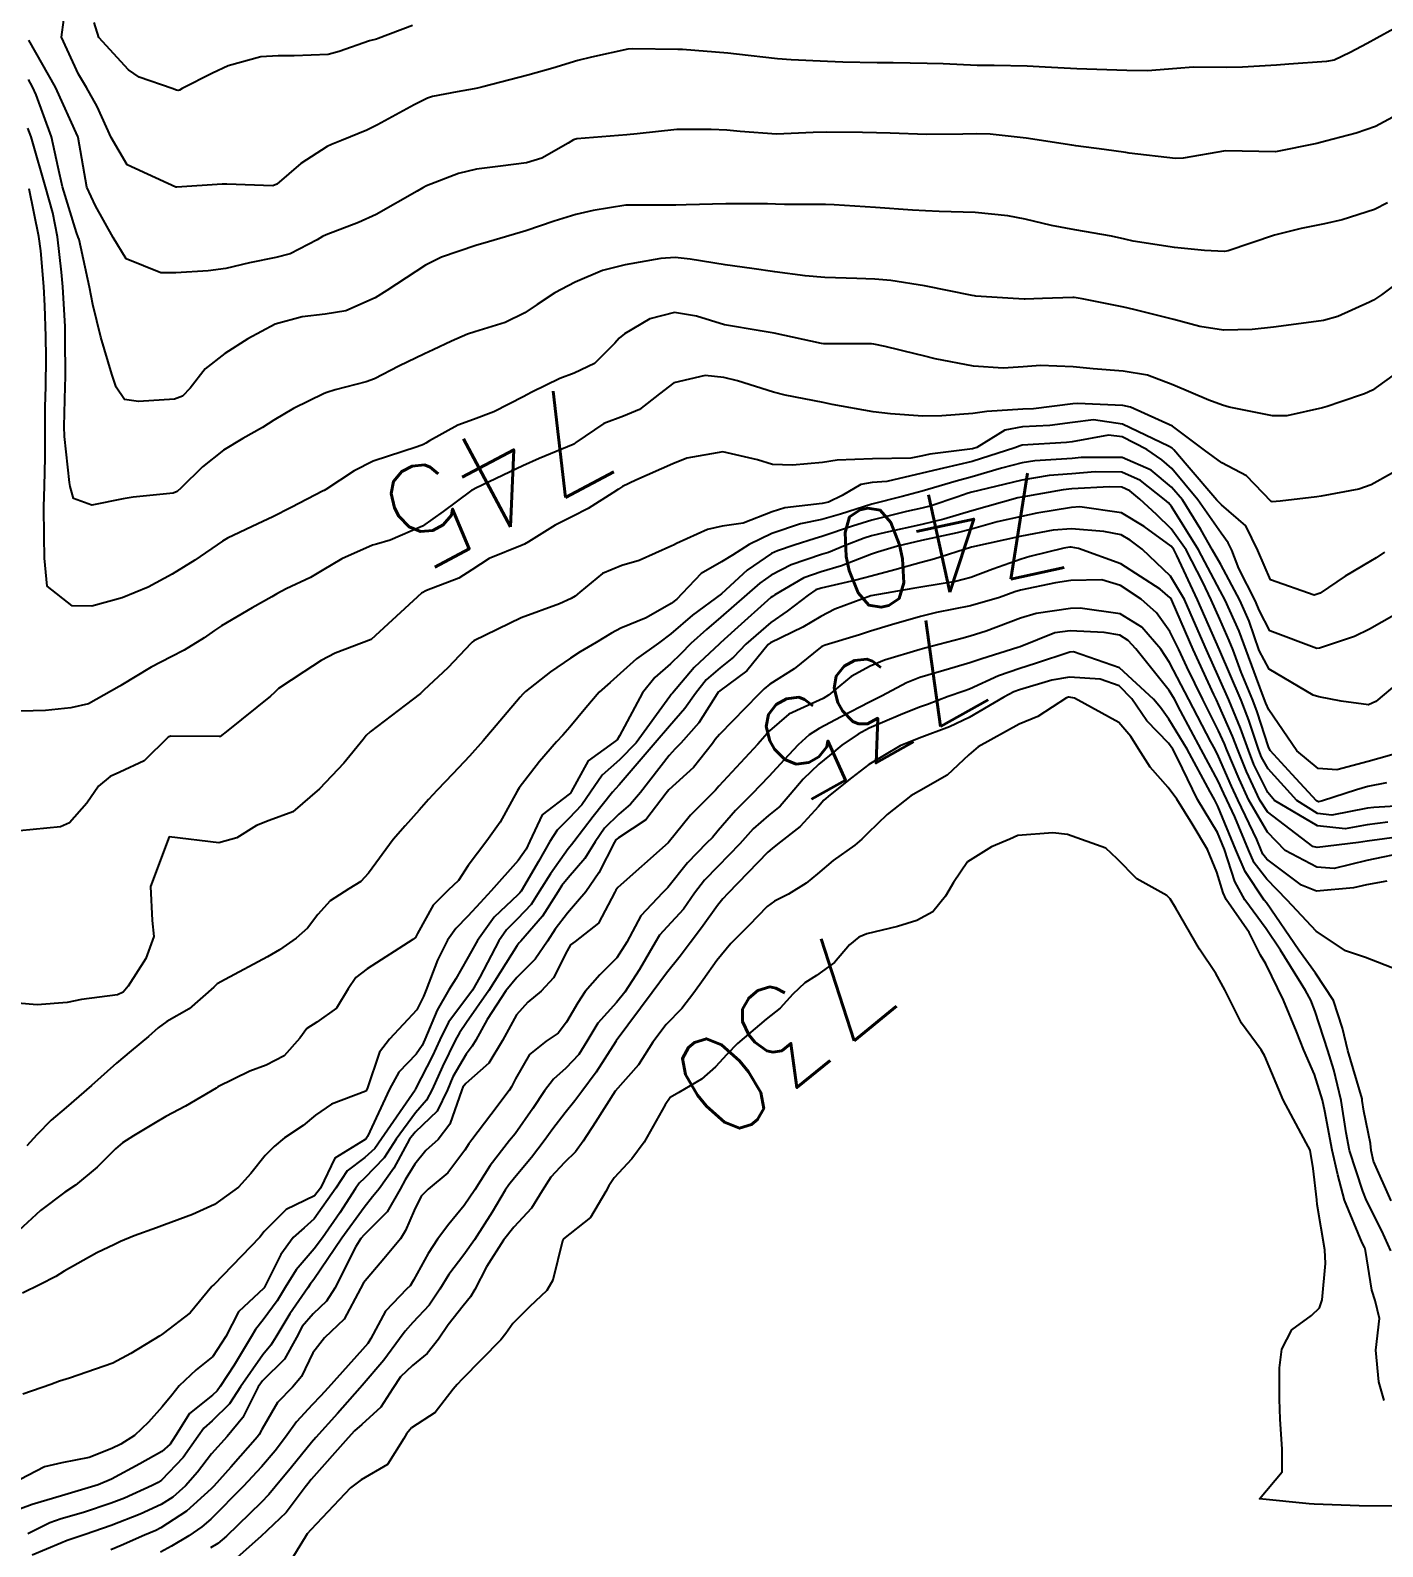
# Model space of a CAD drawing. Header units: metres. Extents: x 307586 to 320046, y 7427249 to 7434250.
# Drawn here: x 313658 to 313712.2, y 7432972.1 to 7433032.8 of the extents above; entities that cross this region are included whole.
import ezdxf
from ezdxf.enums import TextEntityAlignment as Align

# ---------------------------------------------------------------- set-up
doc = ezdxf.new("R2010")
doc.units = ezdxf.units.M
doc.header["$MEASUREMENT"] = 0
for name, color, linetype in [('Cotas', 45, 'Continuous'), ('Curvas de Nivel 1m', 11, 'Continuous'), ('Curvas de Nivel 5m', 15, 'Continuous')]:
    doc.layers.add(name, color=color, linetype=linetype)
doc.styles.add('Style-STANDARD', font='STANDARD.shx')

msp = doc.modelspace()

# ---------------------------------------------------------------- linework, layer by layer
at = {"layer": 'Curvas de Nivel 1m', "flags": 128}
for points, elevation in [([(313673.345, 7433033.037), (313671.974, 7433032.516), (313671.902, 7433032.493), (313671.622, 7433032.424), (313670.408, 7433031.996), (313669.967, 7433031.878), (313668.601, 7433031.82), (313667.967, 7433031.823), (313667.273, 7433031.777), (313665.962, 7433031.422), (313665.326, 7433031.13), (313664.116, 7433030.508), (313664.012, 7433030.45), (313663.952, 7433030.435), (313663.888, 7433030.447), (313663.718, 7433030.514), (313662.398, 7433030.974), (313661.96, 7433031.261), (313660.779, 7433032.552), (313660.592, 7433033.163)], 751), ([(313713.648, 7433029.915), (313711.943, 7433028.99), (313711.16, 7433028.728), (313709.937, 7433028.398), (313709.593, 7433028.307), (313707.933, 7433027.98), (313705.933, 7433028.01), (313704.234, 7433027.721), (313703.928, 7433027.706), (313702.065, 7433027.924), (313701.931, 7433027.943), (313701.07, 7433028.069), (313699.934, 7433028.219), (313699.775, 7433028.241), (313697.937, 7433028.523), (313696.5, 7433028.683), (313695.939, 7433028.693), (313695.395, 7433028.679), (313693.938, 7433028.664), (313692.489, 7433028.723), (313691.939, 7433028.741), (313691.378, 7433028.746), (313689.939, 7433028.763), (313689.4, 7433028.743), (313687.937, 7433028.678), (313686.482, 7433028.785), (313685.939, 7433028.847), (313685.321, 7433028.874), (313683.939, 7433028.867), (313682.345, 7433028.702), (313681.936, 7433028.656), (313681.608, 7433028.632), (313679.935, 7433028.499), (313679.797, 7433028.459), (313679.581, 7433028.324), (313678.531, 7433027.727), (313677.921, 7433027.528), (313676.876, 7433027.398), (313675.916, 7433027.274), (313675.187, 7433027.104), (313673.906, 7433026.608), (313673.764, 7433026.533), (313673.53, 7433026.396), (313671.893, 7433025.466), (313671.181, 7433025.136), (313669.885, 7433024.653), (313669.744, 7433024.581), (313669.524, 7433024.444), (313668.439, 7433023.889), (313667.872, 7433023.745), (313666.82, 7433023.524), (313665.865, 7433023.293), (313665.155, 7433023.205), (313663.862, 7433023.126), (313663.259, 7433023.122), (313661.87, 7433023.681), (313661.344, 7433024.545), (313660.639, 7433025.809), (313660.294, 7433026.556), (313659.949, 7433028.544), (313659.946, 7433028.56), (313659.933, 7433028.585), (313659.038, 7433030.569), (313657.972, 7433032.445)], 749), ([(313712.42, 7433025.932), (313711.9, 7433025.659), (313710.596, 7433025.253), (313709.894, 7433025.089), (313708.956, 7433024.906), (313707.889, 7433024.637), (313706.04, 7433024.008), (313705.883, 7433023.978), (313705.083, 7433024.018), (313703.884, 7433024.143), (313702.231, 7433024.4), (313701.887, 7433024.476), (313701.361, 7433024.592), (313699.891, 7433024.846), (313698.958, 7433025.023), (313697.895, 7433025.271), (313697.199, 7433025.414), (313695.897, 7433025.541), (313694.455, 7433025.587), (313693.898, 7433025.61), (313693.379, 7433025.639), (313691.899, 7433025.748), (313690.24, 7433025.856), (313689.9, 7433025.866), (313688.255, 7433025.861), (313687.899, 7433025.875), (313687.57, 7433025.895), (313685.899, 7433025.89), (313684.318, 7433025.846), (313683.899, 7433025.834), (313683.459, 7433025.837), (313681.898, 7433025.832), (313680.581, 7433025.628), (313679.894, 7433025.461), (313679.021, 7433025.199), (313677.888, 7433024.809), (313676.397, 7433024.362), (313675.881, 7433024.218), (313674.503, 7433023.758), (313673.873, 7433023.433), (313672.317, 7433022.413), (313671.85, 7433022.124), (313670.671, 7433021.605), (313669.843, 7433021.464), (313668.927, 7433021.364), (313667.839, 7433021.061), (313666.743, 7433020.476), (313665.827, 7433019.887), (313665.043, 7433019.275), (313664.431, 7433018.504), (313664.13, 7433018.185), (313663.806, 7433018.062), (313662.37, 7433017.966), (313661.805, 7433018.041), (313661.47, 7433018.543), (313661.302, 7433019.062), (313660.853, 7433020.55), (313660.54, 7433021.859), (313660.396, 7433022.555), (313659.986, 7433024.454), (313659.946, 7433024.559), (313659.885, 7433024.737), (313659.319, 7433026.566), (313659.14, 7433027.343), (313658.874, 7433028.571), (313658.268, 7433030.259), (313658.116, 7433030.578), (313657.956, 7433030.879)], 748), ([(313713.879, 7433023.516), (313712.178, 7433022.247), (313711.864, 7433022.03), (313711.806, 7433021.998), (313711.692, 7433021.942), (313710.433, 7433021.376), (313709.852, 7433021.217), (313708.757, 7433021.063), (313707.847, 7433020.943), (313706.993, 7433020.846), (313705.845, 7433020.827), (313704.894, 7433020.973), (313703.851, 7433021.249), (313702.253, 7433021.658), (313701.858, 7433021.743), (313700.184, 7433022.077), (313699.863, 7433022.13), (313699.811, 7433022.133), (313698.596, 7433022.093), (313697.895, 7433022.067), (313697.862, 7433022.068), (313697.209, 7433022.11), (313695.925, 7433022.19), (313695.864, 7433022.201), (313695.78, 7433022.215), (313693.867, 7433022.604), (313692.512, 7433022.813), (313691.87, 7433022.865), (313691.158, 7433022.9), (313689.87, 7433022.937), (313689.08, 7433022.999), (313687.872, 7433023.165), (313686.943, 7433023.303), (313685.875, 7433023.446), (313684.473, 7433023.668), (313683.878, 7433023.736), (313683.293, 7433023.694), (313681.874, 7433023.442), (313680.962, 7433023.219), (313679.867, 7433022.751), (313679.579, 7433022.609), (313679.046, 7433022.328), (313678.342, 7433021.848), (313677.851, 7433021.518), (313677.058, 7433021.138), (313675.839, 7433020.761), (313675.55, 7433020.66), (313674.915, 7433020.379), (313674.18, 7433020.036), (313673.828, 7433019.883), (313672.796, 7433019.379), (313671.818, 7433018.879), (313671.484, 7433018.755), (313670.245, 7433018.436), (313669.918, 7433018.332), (313669.811, 7433018.29), (313668.573, 7433017.68), (313667.794, 7433017.218), (313667.336, 7433016.921), (313666.551, 7433016.478), (313665.778, 7433016.018), (313664.925, 7433015.345), (313664.072, 7433014.507), (313663.914, 7433014.355), (313663.76, 7433014.286), (313662.158, 7433014.133), (313661.756, 7433014.062), (313660.5, 7433013.804), (313659.756, 7433014.076), (313659.621, 7433014.561), (313659.603, 7433014.723), (313659.404, 7433016.564), (313659.391, 7433016.962), (313659.429, 7433018.564), (313659.435, 7433018.945), (313659.432, 7433020.564), (313659.422, 7433020.979), (313659.329, 7433022.565), (313659.282, 7433023.145), (313659.124, 7433024.568), (313658.93, 7433025.532), (313658.643, 7433026.573), (313658.116, 7433028.392), (313658.061, 7433028.579), (313657.936, 7433028.919)], 747), ([(313713.692, 7433019.772), (313711.818, 7433018.426), (313711.491, 7433018.268), (313710.544, 7433017.953), (313710, 7433017.768), (313709.809, 7433017.715), (313708.381, 7433017.398), (313707.804, 7433017.398), (313706.077, 7433017.738), (313705.81, 7433017.813), (313705.258, 7433018.016), (313703.819, 7433018.639), (313702.797, 7433019.02), (313701.824, 7433019.185), (313700.619, 7433019.278), (313699.826, 7433019.355), (313698.51, 7433019.409), (313697.825, 7433019.353), (313697.011, 7433019.299), (313695.825, 7433019.384), (313694.298, 7433019.675), (313693.829, 7433019.796), (313693.543, 7433019.867), (313692.291, 7433020.173), (313691.834, 7433020.27), (313691.735, 7433020.281), (313689.834, 7433020.283), (313689.739, 7433020.296), (313687.84, 7433020.704), (313687.275, 7433020.795), (313685.845, 7433021.037), (313684.729, 7433021.382), (313683.852, 7433021.539), (313682.852, 7433021.281), (313681.839, 7433020.673), (313681.632, 7433020.506), (313681.457, 7433020.304), (313680.644, 7433019.493), (313679.821, 7433019.102), (313679.253, 7433018.891), (313678.134, 7433018.337), (313677.923, 7433018.227), (313677.81, 7433018.169), (313676.603, 7433017.556), (313675.796, 7433017.246), (313675.157, 7433017.012), (313674.023, 7433016.388), (313673.878, 7433016.293), (313673.781, 7433016.242), (313673.538, 7433016.151), (313671.774, 7433015.577), (313671.005, 7433015.193), (313669.867, 7433014.439), (313669.803, 7433014.399), (313669.762, 7433014.379), (313668.489, 7433013.719), (313667.746, 7433013.338), (313667.149, 7433013.061), (313665.926, 7433012.487), (313665.732, 7433012.373), (313664.617, 7433011.608), (313663.718, 7433011.04), (313662.754, 7433010.524), (313661.709, 7433010.1), (313660.5, 7433009.757), (313659.705, 7433009.773), (313658.699, 7433010.57), (313658.604, 7433011.692), (313658.586, 7433012.571), (313658.576, 7433013.747), (313658.603, 7433014.572), (313658.624, 7433015.722), (313658.626, 7433016.572), (313658.63, 7433017.743), (313658.655, 7433018.572), (313658.662, 7433019.734), (313658.657, 7433020.572), (313658.618, 7433021.799), (313658.57, 7433022.573), (313658.446, 7433024.003), (313658.367, 7433024.575), (313657.985, 7433026.496)], 746), ([(313712.305, 7433011.932), (313711.97, 7433011.706), (313711.737, 7433011.564), (313710.716, 7433010.962), (313709.718, 7433010.289), (313709.48, 7433010.199), (313707.726, 7433010.823), (313707.226, 7433011.988), (313706.738, 7433012.98), (313705.761, 7433013.828), (313705.575, 7433014.012), (313704.393, 7433015.407), (313703.863, 7433016.029), (313703.784, 7433016.093), (313703.64, 7433016.177), (313701.798, 7433017.057), (313700.641, 7433017.231), (313699.799, 7433017.124), (313698.883, 7433017.002), (313697.796, 7433016.949), (313697.09, 7433016.814), (313695.961, 7433016.127), (313695.782, 7433016.069), (313694.078, 7433015.849), (313693.779, 7433015.79), (313693.323, 7433015.701), (313691.778, 7433015.669), (313690.359, 7433015.612), (313689.776, 7433015.519), (313688.574, 7433015.413), (313687.775, 7433015.442), (313687.172, 7433015.624), (313685.78, 7433015.946), (313684.342, 7433015.7), (313683.775, 7433015.466), (313682.295, 7433014.819), (313681.766, 7433014.56), (313681.608, 7433014.458), (313681.38, 7433014.304), (313680.389, 7433013.681), (313679.753, 7433013.36), (313679.069, 7433013.007), (313677.999, 7433012.337), (313677.837, 7433012.243), (313677.741, 7433012.205), (313676.42, 7433011.673), (313675.726, 7433011.219), (313675.205, 7433010.89), (313673.906, 7433010.388), (313673.712, 7433010.28), (313671.693, 7433008.42), (313670.246, 7433007.873), (313669.68, 7433007.581), (313668.986, 7433007.135), (313667.982, 7433006.457), (313667.813, 7433006.307), (313667.66, 7433006.152), (313665.944, 7433004.784), (313665.643, 7433004.541), (313665.602, 7433004.531), (313663.643, 7433004.555), (313663.55, 7433004.511), (313662.587, 7433003.567), (313661.621, 7433003.106), (313661.224, 7433002.939), (313660.76, 7433002.549), (313660.291, 7433001.868), (313659.598, 7433001.075), (313659.242, 7433000.918), (313657.595, 7433000.752)], 744), ([(313713.577, 7433009.912), (313711.702, 7433008.837), (313711.099, 7433008.546), (313709.694, 7433008.075), (313709.591, 7433008.064), (313707.701, 7433008.778), (313707.291, 7433009.569), (313707.11, 7433009.989), (313706.459, 7433011.273), (313706.182, 7433012.003), (313706.037, 7433012.297), (313705.75, 7433012.684), (313704.817, 7433014.019), (313703.775, 7433015.283), (313703.377, 7433015.634), (313702.775, 7433016.045), (313701.79, 7433016.545), (313701.238, 7433016.618), (313699.787, 7433016.349), (313699.551, 7433016.317), (313697.785, 7433016.212), (313697.692, 7433016.194), (313697.481, 7433016.105), (313695.777, 7433015.559), (313694.621, 7433015.295), (313693.772, 7433015.095), (313692.356, 7433014.759), (313691.768, 7433014.714), (313691.309, 7433014.643), (313690.565, 7433014.192), (313690.021, 7433013.936), (313689.76, 7433013.877), (313688.271, 7433013.701), (313687.756, 7433013.549), (313686.601, 7433013.087), (313685.75, 7433012.964), (313685.166, 7433012.838), (313683.927, 7433012.268), (313683.802, 7433012.21), (313683.742, 7433012.18), (313682.433, 7433011.589), (313681.729, 7433011.387), (313680.964, 7433011.068), (313680.053, 7433010.317), (313679.87, 7433010.16), (313679.71, 7433010.065), (313679.238, 7433009.854), (313677.702, 7433009.289), (313675.81, 7433008.368), (313675.74, 7433008.322), (313675.692, 7433008.282), (313674.761, 7433007.295), (313673.801, 7433006.389), (313673.728, 7433006.324), (313673.662, 7433006.267), (313673.051, 7433005.793), (313671.646, 7433004.72), (313671.492, 7433004.574), (313671.374, 7433004.423), (313670.599, 7433003.465), (313669.623, 7433002.44), (313668.544, 7433001.516), (313667.603, 7433001.165), (313667.097, 7433000.971), (313666.311, 7433000.479), (313665.591, 7433000.269), (313663.593, 7433000.51), (313662.851, 7432998.521), (313662.91, 7432997.163), (313662.974, 7432996.519), (313662.657, 7432995.642), (313661.955, 7432994.526), (313661.754, 7432994.293), (313661.518, 7432994.181), (313660.076, 7432993.99), (313659.513, 7432993.878), (313658.305, 7432993.778), (313657.512, 7432993.852)], 743), ([(313712.879, 7433006.718), (313711.958, 7433005.936), (313711.662, 7433005.813), (313710.568, 7433005.951), (313709.665, 7433006.125), (313709.441, 7433006.188), (313707.682, 7433007.239), (313707.277, 7433007.986), (313706.873, 7433009.161), (313706.503, 7433009.998), (313705.734, 7433011.436), (313705.411, 7433012.013), (313704.937, 7433012.833), (313704.199, 7433014.026), (313703.768, 7433014.532), (313702.942, 7433015.21), (313701.78, 7433015.725), (313700.14, 7433015.716), (313699.779, 7433015.676), (313698.288, 7433015.585), (313697.777, 7433015.509), (313696.95, 7433015.288), (313695.771, 7433014.946), (313695.129, 7433014.777), (313693.765, 7433014.378), (313692.966, 7433014.162), (313691.76, 7433013.855), (313690.498, 7433013.45), (313689.753, 7433013.242), (313688.9, 7433013.06), (313687.748, 7433012.68), (313686.841, 7433012.234), (313686.172, 7433011.808), (313685.732, 7433011.544), (313684.914, 7433011.069), (313684.157, 7433010.266), (313683.939, 7433010.039), (313683.709, 7433009.868), (313682.706, 7433009.288), (313681.699, 7433008.881), (313681.319, 7433008.681), (313680.702, 7433008.31), (313680.071, 7433007.933), (313679.683, 7433007.678), (313678.878, 7433007.124), (313677.874, 7433006.338), (313677.766, 7433006.235), (313677.661, 7433006.113), (313676.177, 7433004.362), (313675.637, 7433003.744), (313674.966, 7433003.04), (313674.334, 7433002.383), (313673.992, 7433002.012), (313673.611, 7433001.582), (313673.047, 7433000.953), (313672.569, 7433000.405), (313671.579, 7432999.058), (313671.269, 7432998.73), (313670.794, 7432998.428), (313670.047, 7432997.954), (313669.557, 7432997.4), (313669.138, 7432996.856), (313668.686, 7432996.449), (313668.01, 7432995.984), (313667.535, 7432995.703), (313665.84, 7432994.8), (313665.524, 7432994.62), (313665.452, 7432994.562), (313665.384, 7432994.491), (313664.393, 7432993.622), (313663.502, 7432993.117), (313663.154, 7432992.857), (313662.761, 7432992.517), (313662.07, 7432991.941), (313661.482, 7432991.437), (313660.481, 7432990.545), (313659.464, 7432989.664), (313658.865, 7432989.159), (313658.289, 7432988.572), (313657.891, 7432988.131)], 742), ([(313713.025, 7433003.919), (313711.639, 7433003.54), (313710.382, 7433003.206), (313709.636, 7433003.261), (313708.789, 7433003.969), (313707.659, 7433005.601), (313707.548, 7433005.868), (313707.504, 7433005.982), (313707.391, 7433006.26), (313706.756, 7433007.994), (313706.468, 7433008.766), (313705.909, 7433010.007), (313705.719, 7433010.382), (313704.848, 7433012.019), (313703.76, 7433013.761), (313703.638, 7433013.908), (313703.486, 7433014.034), (313702.517, 7433014.795), (313701.774, 7433015.131), (313700.698, 7433015.147), (313699.773, 7433015.07), (313698.866, 7433014.995), (313697.77, 7433014.812), (313696.037, 7433014.398), (313695.765, 7433014.328), (313695.611, 7433014.285), (313695.154, 7433014.136), (313694.125, 7433013.78), (313693.758, 7433013.684), (313693.149, 7433013.551), (313691.753, 7433013.213), (313690.973, 7433012.966), (313689.746, 7433012.548), (313689.479, 7433012.469), (313688.637, 7433012.211), (313687.976, 7433011.981), (313687.738, 7433011.872), (313686.752, 7433011.21), (313685.723, 7433010.25), (313684.565, 7433009.401), (313683.697, 7433008.647), (313683.2, 7433008.277), (313682.324, 7433007.65), (313681.674, 7433007.059), (313681.265, 7433006.708), (313680.829, 7433006.308), (313680.291, 7433005.68), (313679.649, 7433004.906), (313679.373, 7433004.595), (313679.121, 7433004.325), (313678.434, 7433003.533), (313677.624, 7433002.485), (313677.537, 7433002.341), (313676.854, 7433001.102), (313676.326, 7433000.359), (313675.583, 7432999.362), (313675.187, 7432998.764), (313674.78, 7432998.378), (313674.17, 7432997.778), (313673.547, 7432996.641), (313673.462, 7432996.474), (313673.363, 7432996.393), (313671.531, 7432995.224), (313671.074, 7432994.878), (313670.77, 7432994.428), (313670.3, 7432993.647), (313669.509, 7432993.085), (313669.118, 7432992.832), (313668.826, 7432992.447), (313668.204, 7432991.741), (313667.486, 7432991.364), (313666.829, 7432991.124), (313665.543, 7432990.489), (313665.472, 7432990.446), (313664.247, 7432989.72), (313663.461, 7432989.308), (313662.962, 7432989.011), (313662.164, 7432988.523), (313661.725, 7432988.251), (313661.445, 7432988.012), (313660.706, 7432987.269), (313659.843, 7432986.554), (313659.42, 7432986.268), (313658.444, 7432985.538), (313657.403, 7432984.58)], 741), ([(313713.621, 7433001.797), (313711.868, 7433001.687), (313711.619, 7433001.659), (313710.187, 7433001.382), (313709.615, 7433001.444), (313708.791, 7433001.968), (313707.636, 7433003.24), (313707.365, 7433003.709), (313707.26, 7433003.986), (313706.859, 7433005.196), (313706.55, 7433005.997), (313705.693, 7433008.01), (313704.805, 7433010.019), (313703.98, 7433011.787), (313703.854, 7433012.029), (313703.744, 7433012.163), (313702.664, 7433012.958), (313701.757, 7433013.501), (313700.09, 7433013.747), (313699.759, 7433013.718), (313698.367, 7433013.484), (313697.756, 7433013.361), (313696.779, 7433013.14), (313695.75, 7433012.855), (313695.179, 7433012.706), (313693.745, 7433012.393), (313692.778, 7433012.164), (313691.986, 7433011.929), (313691.738, 7433011.841), (313690.543, 7433011.38), (313689.727, 7433011.144), (313689.031, 7433010.899), (313687.871, 7433010.218), (313687.777, 7433010.154), (313687.712, 7433010.104), (313686.251, 7433008.794), (313685.693, 7433008.289), (313685.671, 7433008.272), (313685.649, 7433008.25), (313684.637, 7433007.302), (313683.76, 7433006.269), (313683.717, 7433006.215), (313683.662, 7433006.141), (313682.303, 7433004.29), (313681.636, 7433003.606), (313680.944, 7433002.993), (313680.477, 7433002.311), (313680.133, 7433001.796), (313679.607, 7433001.253), (313679.137, 7433000.787), (313678.854, 7433000.327), (313678.397, 7432999.52), (313677.695, 7432998.339), (313677.646, 7432998.265), (313677.571, 7432998.189), (313676.619, 7432997.292), (313675.957, 7432996.364), (313675.535, 7432995.628), (313675.077, 7432994.825), (313674.807, 7432994.377), (313674.328, 7432993.568), (313673.834, 7432992.387), (313673.735, 7432992.152), (313673.494, 7432991.806), (313672.799, 7432991.084), (313672.421, 7432990.406), (313671.54, 7432988.505), (313671.489, 7432988.419), (313671.474, 7432988.398), (313671.452, 7432988.378), (313670.238, 7432987.631), (313669.658, 7432986.436), (313669.42, 7432986.125), (313668.289, 7432985.577), (313667.405, 7432984.695), (313667.226, 7432984.463), (313665.384, 7432982.56), (313665.343, 7432982.531), (313665.306, 7432982.491), (313664.431, 7432981.435), (313663.354, 7432980.599), (313663.301, 7432980.564), (313663.215, 7432980.511), (313662.062, 7432979.806), (313661.342, 7432979.413), (313659.597, 7432978.818), (313659.335, 7432978.737), (313659.203, 7432978.693), (313658.846, 7432978.565), (313657.726, 7432978.177)], 739), ([(313712.436, 7433001.102), (313711.609, 7433000.995), (313710.716, 7433000.839), (313709.608, 7433000.96), (313707.888, 7433001.977), (313707.626, 7433002.296), (313707.067, 7433003.418), (313706.843, 7433003.992), (313706.525, 7433004.871), (313706.064, 7433006.004), (313705.676, 7433006.872), (313705.16, 7433008.015), (313704.737, 7433008.985), (313704.281, 7433010.024), (313703.727, 7433010.961), (313702.591, 7433012.047), (313702.103, 7433012.411), (313701.748, 7433012.617), (313701.057, 7433012.76), (313699.751, 7433012.862), (313699.024, 7433012.814), (313697.748, 7433012.572), (313695.743, 7433012.13), (313694.234, 7433011.646), (313693.733, 7433011.507), (313692.671, 7433011.224), (313691.725, 7433010.967), (313691.106, 7433010.802), (313689.717, 7433010.482), (313689.508, 7433010.411), (313689.197, 7433010.205), (313688.362, 7433009.557), (313687.702, 7433009.106), (313686.71, 7433008.235), (313686.209, 7433007.719), (313685.678, 7433007.286), (313685.12, 7433006.806), (313684.689, 7433006.26), (313684.261, 7433005.66), (313683.65, 7433004.955), (313683.075, 7433004.279), (313681.626, 7433002.599), (313681.483, 7433002.443), (313681.364, 7433002.303), (313680.592, 7433001.326), (313679.808, 7433000.318), (313679.716, 7433000.195), (313679.59, 7433000.028), (313678.872, 7432999.035), (313678.442, 7432998.331), (313678.097, 7432997.802), (313677.556, 7432997.226), (313677.109, 7432996.787), (313676.809, 7432996.351), (313676.051, 7432994.885), (313675.75, 7432994.367), (313675.52, 7432994.057), (313674.795, 7432993.092), (313674.438, 7432992.381), (313674.146, 7432991.731), (313673.473, 7432990.412), (313673.447, 7432990.365), (313672.108, 7432988.41), (313671.842, 7432988.019), (313671.442, 7432987.666), (313670.723, 7432987.131), (313670.279, 7432986.427), (313669.411, 7432985.199), (313669.003, 7432984.848), (313668.57, 7432984.448), (313668.075, 7432983.774), (313667.41, 7432982.46), (313667.399, 7432982.444), (313667.382, 7432982.423), (313666.375, 7432981.468), (313665.871, 7432980.482), (313665.345, 7432979.689), (313664.683, 7432979.153), (313663.997, 7432978.503), (313663.696, 7432978.138), (313663.32, 7432977.667), (313662.77, 7432977.057), (313662.209, 7432976.521), (313661.656, 7432976.17), (313661.298, 7432975.997), (313660.391, 7432975.641), (313659.291, 7432975.415), (313658.602, 7432975.255), (313657.283, 7432974.58)], 738), ([(313712.995, 7433000.526), (313711.599, 7433000.343), (313711.254, 7433000.287), (313709.595, 7433000.092), (313709.427, 7433000.13), (313707.616, 7433001.515), (313707.299, 7433001.985), (313706.77, 7433003.128), (313706.415, 7433003.998), (313706.203, 7433004.556), (313705.661, 7433005.798), (313705.562, 7433006.011), (313705.453, 7433006.225), (313704.627, 7433008.021), (313703.799, 7433009.942), (313703.761, 7433010.03), (313703.714, 7433010.101), (313703.314, 7433010.441), (313701.734, 7433011.465), (313700.041, 7433012.077), (313699.743, 7433012.13), (313699.695, 7433012.129), (313699.45, 7433012.083), (313698.083, 7433011.751), (313697.736, 7433011.646), (313696.608, 7433011.239), (313695.725, 7433010.912), (313695.107, 7433010.751), (313693.719, 7433010.526), (313693.4, 7433010.473), (313691.713, 7433010.18), (313690.266, 7433009.635), (313689.704, 7433009.348), (313688.989, 7433008.918), (313687.694, 7433008.298), (313687.601, 7433008.221), (313686.746, 7433007.165), (313685.665, 7433006.367), (313685.6, 7433006.314), (313685.552, 7433006.251), (313684.82, 7433005.09), (313684.094, 7433004.265), (313683.87, 7433004.038), (313683.638, 7433003.778), (313682.477, 7433002.287), (313682.081, 7433001.828), (313681.61, 7433001.43), (313681.046, 7433000.861), (313680.665, 7433000.309), (313680.249, 7432999.65), (313679.578, 7432998.871), (313679.334, 7432998.564), (313679.188, 7432998.324), (313678.552, 7432997.336), (313677.69, 7432996.339), (313677.62, 7432996.261), (313677.541, 7432996.153), (313676.401, 7432994.357), (313675.51, 7432993.069), (313675.225, 7432992.653), (313675.072, 7432992.374), (313674.554, 7432991.313), (313674.132, 7432990.383), (313673.902, 7432989.953), (313673.464, 7432989.45), (313672.697, 7432988.401), (313672.209, 7432987.641), (313671.429, 7432986.833), (313671.21, 7432986.629), (313671.059, 7432986.415), (313670.431, 7432985.443), (313669.736, 7432984.435), (313669.399, 7432984.002), (313668.684, 7432983.153), (313668.239, 7432982.451), (313667.916, 7432981.914), (313667.363, 7432981.158), (313667.058, 7432980.764), (313666.883, 7432980.467), (313666.206, 7432979.341), (313665.642, 7432978.485), (313665.515, 7432978.302), (313665.328, 7432978.131), (313664.415, 7432977.401), (313663.844, 7432976.505), (313663.636, 7432976.17), (313663.297, 7432975.875), (313662.424, 7432975.386), (313661.285, 7432974.769), (313660.751, 7432974.538), (313659.278, 7432974.103), (313658.098, 7432973.749), (313657.272, 7432973.44)], 737), ([(313713.255, 7432999.915), (313711.589, 7432999.56), (313710.288, 7432999.251), (313709.586, 7432999.295), (313708.315, 7432999.973), (313707.604, 7433000.707), (313706.861, 7433001.991), (313706.47, 7433002.836), (313705.98, 7433004.005), (313705.884, 7433004.245), (313705.65, 7433004.762), (313705.016, 7433006.016), (313704.377, 7433007.329), (313704.058, 7433008.026), (313703.7, 7433008.744), (313703.158, 7433009.488), (313702.541, 7433010.048), (313701.721, 7433010.588), (313700.972, 7433010.819), (313699.724, 7433010.795), (313699.111, 7433010.698), (313697.717, 7433010.402), (313697.483, 7433010.337), (313696.868, 7433010.113), (313695.709, 7433009.776), (313694.348, 7433009.502), (313693.705, 7433009.35), (313692.541, 7433009.007), (313691.699, 7433008.757), (313691.263, 7433008.618), (313689.88, 7433008.198), (313689.746, 7433008.146), (313689.692, 7433008.107), (313688.641, 7433007.248), (313687.669, 7433006.634), (313687.44, 7433006.449), (313687.208, 7433006.227), (313685.647, 7433004.622), (313685.482, 7433004.414), (313685.369, 7433004.253), (313684.605, 7433003.288), (313683.624, 7433002.404), (313683.514, 7433002.272), (313682.697, 7433001.193), (313681.596, 7433000.48), (313681.498, 7433000.398), (313681.437, 7433000.302), (313680.815, 7432999.073), (313680.288, 7432998.313), (313679.964, 7432997.919), (313679.56, 7432997.459), (313679.064, 7432996.811), (313678.754, 7432996.328), (313678.258, 7432995.61), (313677.528, 7432994.882), (313677.09, 7432994.346), (313676.344, 7432993.19), (313675.886, 7432992.364), (313675.738, 7432992.128), (313675.494, 7432991.802), (313674.957, 7432990.899), (313674.748, 7432990.377), (313674.333, 7432989.513), (313673.456, 7432988.681), (313673.229, 7432988.393), (313672.601, 7432987.237), (313672.006, 7432986.404), (313671.748, 7432986.079), (313671.415, 7432985.652), (313670.51, 7432984.423), (313669.386, 7432982.769), (313669.248, 7432982.578), (313669.151, 7432982.442), (313668.426, 7432981.39), (313667.867, 7432980.455), (313667.666, 7432980.14), (313667.346, 7432979.745), (313666.454, 7432978.473), (313666.012, 7432977.79), (313665.312, 7432977.105), (313664.984, 7432976.817), (313664.758, 7432976.495), (313664.162, 7432975.633), (313663.285, 7432974.728), (313663.159, 7432974.637), (313662.915, 7432974.514), (313661.8, 7432974.002), (313661.276, 7432973.798), (313660.159, 7432973.434), (313659.269, 7432973.175), (313658.814, 7432973.018), (313657.932, 7432972.573)], 736), ([(313712.805, 7432995.19), (313711.54, 7432995.676), (313710.734, 7432995.948), (313709.554, 7432996.73), (313708.402, 7432997.972), (313707.581, 7432998.813), (313707.074, 7432999.474), (313706.847, 7432999.991), (313706.302, 7433001.311), (313705.976, 7433002.005), (313705.865, 7433002.246), (313705.63, 7433002.743), (313704.955, 7433004.017), (313704.12, 7433005.563), (313703.881, 7433006.028), (313703.668, 7433006.378), (313702.331, 7433008.05), (313702.03, 7433008.389), (313701.698, 7433008.597), (313701.062, 7433008.704), (313699.7, 7433008.778), (313699.093, 7433008.692), (313697.693, 7433008.137), (313697.6, 7433008.101), (313696.156, 7433007.653), (313695.683, 7433007.495), (313694.635, 7433007.184), (313693.674, 7433006.901), (313693.14, 7433006.688), (313692.165, 7433006.172), (313691.66, 7433005.911), (313690.52, 7433005.325), (313689.649, 7433004.854), (313689.244, 7433004.607), (313688.804, 7433004.208), (313688.246, 7433003.604), (313687.63, 7433002.93), (313686.945, 7433002.23), (313686.286, 7433001.567), (313685.601, 7433000.766), (313685.366, 7433000.482), (313685.131, 7433000.255), (313684.369, 7432999.478), (313683.575, 7432998.481), (313683.371, 7432998.273), (313682.495, 7432997.35), (313681.937, 7432996.294), (313681.537, 7432995.667), (313680.85, 7432994.986), (313680.271, 7432994.313), (313679.967, 7432993.867), (313679.511, 7432993.087), (313679.181, 7432992.648), (313678.7, 7432992.328), (313678.033, 7432991.796), (313677.48, 7432990.819), (313677.32, 7432990.498), (313677.214, 7432990.344), (313676.483, 7432989.375), (313675.718, 7432988.366), (313675.606, 7432988.212), (313675.447, 7432987.95), (313674.76, 7432987.049), (313673.972, 7432986.385), (313673.694, 7432986.114), (313673.414, 7432985.53), (313673.072, 7432984.728), (313672.864, 7432984.395), (313672.202, 7432983.595), (313671.385, 7432982.64), (313671.261, 7432982.412), (313670.606, 7432981.179), (313669.817, 7432980.433), (313669.347, 7432979.828), (313668.897, 7432978.885), (313668.535, 7432978.448), (313667.939, 7432977.839), (313667.307, 7432976.755), (313667.207, 7432976.559), (313667.139, 7432976.462), (313666.061, 7432975.249), (313665.386, 7432974.488), (313665.282, 7432974.378), (313664.287, 7432973.485), (313663.266, 7432972.811), (313663.064, 7432972.713), (313662.611, 7432972.517), (313661.676, 7432972.106), (313661.254, 7432971.938)], 734), ([(313712.566, 7432985.923), (313711.862, 7432987.519), (313711.76, 7432987.935), (313711.736, 7432988.216), (313711.469, 7432989.52), (313711.409, 7432989.941), (313711.398, 7432990.017), (313710.832, 7432991.947), (313710.613, 7432992.848), (313710.254, 7432993.953), (313709.534, 7432995.055), (313708.872, 7432995.967), (313707.571, 7432997.867), (313707.483, 7432997.981), (313706.715, 7432999.124), (313706.341, 7432999.999), (313705.619, 7433001.748), (313705.489, 7433002.011), (313705.315, 7433002.324), (313704.391, 7433004.023), (313703.655, 7433005.236), (313703.32, 7433005.696), (313703.045, 7433006.039), (313701.681, 7433007.284), (313699.841, 7433007.929), (313699.69, 7433007.917), (313698.315, 7433007.462), (313697.68, 7433007.265), (313696.824, 7433006.964), (313695.668, 7433006.439), (313695.447, 7433006.352), (313694.819, 7433006.138), (313693.981, 7433005.825), (313693.658, 7433005.707), (313692.906, 7433005.412), (313691.65, 7433004.866), (313691.202, 7433004.63), (313690.558, 7433004.191), (313690.059, 7433003.775), (313689.635, 7433003.423), (313689.004, 7433002.832), (313688.483, 7433002.211), (313688.081, 7433001.75), (313687.61, 7433001.366), (313687, 7433000.831), (313686.463, 7433000.237), (313685.584, 7432999.322), (313685.051, 7432998.783), (313684.653, 7432998.259), (313684.205, 7432997.622), (313683.552, 7432996.908), (313683.251, 7432996.571), (313683.068, 7432996.277), (313682.439, 7432995.193), (313681.859, 7432994.295), (313681.519, 7432993.877), (313680.776, 7432993.042), (313680.33, 7432992.312), (313680.016, 7432991.794), (313679.487, 7432991.242), (313679, 7432990.805), (313678.642, 7432990.328), (313678.174, 7432989.625), (313677.456, 7432988.616), (313677.24, 7432988.343), (313676.453, 7432987.339), (313675.846, 7432986.364), (313675.417, 7432985.73), (313674.796, 7432984.99), (313674.344, 7432984.381), (313673.976, 7432983.806), (313673.386, 7432982.737), (313673.254, 7432982.522), (313673.124, 7432982.393), (313672.267, 7432981.503), (313671.676, 7432980.407), (313671.554, 7432980.205), (313671.349, 7432979.969), (313669.96, 7432978.431), (313669.664, 7432978.099), (313669.323, 7432977.748), (313668.692, 7432977.067), (313668.253, 7432976.451), (313667.849, 7432975.903), (313667.291, 7432975.257), (313666.563, 7432974.471), (313665.27, 7432973.162), (313664.908, 7432972.852), (313664.379, 7432972.499), (313663.682, 7432972.08), (313663.253, 7432971.837)], 733), ([(313712.558, 7432983.923), (313712.198, 7432984.715), (313711.579, 7432985.938), (313711.428, 7432986.312), (313710.899, 7432987.946), (313710.757, 7432988.65), (313710.563, 7432989.949), (313710.267, 7432991.176), (313710.032, 7432991.955), (313709.518, 7432993.516), (313709.348, 7432993.962), (313709.136, 7432994.355), (313708.135, 7432995.974), (313707.556, 7432996.828), (313706.699, 7432997.993), (313706.302, 7432998.721), (313705.889, 7433000.006), (313705.603, 7433000.684), (313704.808, 7433002.018), (313703.998, 7433003.667), (313703.821, 7433004.028), (313703.645, 7433004.265), (313702.776, 7433005.165), (313702.168, 7433006.052), (313701.67, 7433006.563), (313700.902, 7433006.84), (313699.675, 7433006.918), (313698.964, 7433006.796), (313697.667, 7433006.404), (313697.447, 7433006.323), (313697.039, 7433006.109), (313695.655, 7433005.297), (313694.861, 7433004.928), (313693.646, 7433004.469), (313692.895, 7433004.161), (313691.635, 7433003.42), (313690.937, 7433002.88), (313690.086, 7433002.195), (313689.835, 7433001.983), (313689.616, 7433001.73), (313688.876, 7433000.935), (313687.98, 7433000.216), (313687.758, 7433000.052), (313687.59, 7432999.897), (313685.985, 7432998.244), (313685.786, 7432998.031), (313685.566, 7432997.759), (313684.934, 7432996.874), (313684.48, 7432996.261), (313684.072, 7432995.73), (313683.531, 7432995.053), (313682.948, 7432994.279), (313681.503, 7432992.338), (313681.489, 7432992.314), (313680.711, 7432991.081), (313680.137, 7432990.313), (313679.85, 7432989.935), (313679.464, 7432989.446), (313678.972, 7432988.811), (313678.619, 7432988.328), (313678.114, 7432987.662), (313677.431, 7432986.847), (313677.206, 7432986.564), (313677.064, 7432986.345), (313676.537, 7432985.476), (313675.833, 7432984.364), (313675.397, 7432983.756), (313674.797, 7432982.968), (313674.436, 7432982.379), (313674.016, 7432981.741), (313673.363, 7432981.045), (313673.047, 7432980.704), (313672.829, 7432980.395), (313672.203, 7432979.543), (313671.334, 7432978.525), (313671.23, 7432978.412), (313670.341, 7432977.402), (313669.472, 7432976.437), (313669.301, 7432976.237), (313668.491, 7432975.248), (313667.843, 7432974.454), (313667.585, 7432974.152), (313667.277, 7432973.833), (313665.894, 7432972.481), (313665.551, 7432972.193), (313665.256, 7432972.012)], 732), ([(313712.281, 7432977.926), (313712.075, 7432978.663), (313711.957, 7432979.931), (313712.093, 7432981.208), (313711.925, 7432981.932), (313711.794, 7432982.34), (313711.54, 7432983.938), (313711.506, 7432984.04), (313711.406, 7432984.24), (313710.693, 7432985.947), (313710.425, 7432986.963), (313710.203, 7432987.953), (313709.902, 7432989.522), (313709.816, 7432989.957), (313709.488, 7432990.986), (313709.067, 7432991.964), (313708.771, 7432992.707), (313708.249, 7432993.973), (313707.537, 7432995.427), (313707.327, 7432995.77), (313707.221, 7432995.985), (313706.87, 7432996.674), (313705.957, 7432998.004), (313705.837, 7432998.267), (313705.584, 7432999.104), (313705.199, 7433000.014), (313704.597, 7433001.031), (313703.977, 7433002.026), (313703.628, 7433002.499), (313702.908, 7433003.314), (313702.447, 7433004.048), (313702.135, 7433004.54), (313701.653, 7433005.103), (313699.88, 7433006.078), (313699.663, 7433006.116), (313699.629, 7433006.115), (313699.559, 7433006.081), (313698.403, 7433005.345), (313697.652, 7433005.033), (313696.01, 7433004.124), (313695.64, 7433003.8), (313694.777, 7433002.993), (313693.625, 7433002.331), (313693.316, 7433002.155), (313692.374, 7433001.406), (313691.6, 7433000.666), (313691.354, 7433000.425), (313691.069, 7433000.185), (313690.21, 7432999.571), (313689.581, 7432999.033), (313689.128, 7432998.654), (313688.411, 7432998.212), (313687.852, 7432997.933), (313687.565, 7432997.717), (313686.82, 7432996.965), (313686.103, 7432996.242), (313685.536, 7432995.559), (313684.997, 7432994.786), (313684.627, 7432994.259), (313684.145, 7432993.636), (313683.51, 7432992.989), (313682.981, 7432992.278), (313682.405, 7432991.37), (313681.473, 7432990.32), (313680.685, 7432989.083), (313680.184, 7432988.313), (313679.878, 7432987.884), (313679.44, 7432987.46), (313678.888, 7432986.869), (313678.539, 7432986.329), (313678.116, 7432985.633), (313677.408, 7432984.866), (313676.99, 7432984.346), (313676.317, 7432983.281), (313675.846, 7432982.363), (313675.673, 7432982.071), (313675.373, 7432981.713), (313674.782, 7432980.955), (313674.385, 7432980.38), (313673.93, 7432979.801), (313673.342, 7432979.321), (313672.869, 7432978.863), (313672.563, 7432978.398), (313672.078, 7432977.646), (313671.311, 7432976.961), (313671.023, 7432976.699), (313670.771, 7432976.418), (313669.286, 7432974.747), (313669.145, 7432974.581), (313669.042, 7432974.442), (313668.289, 7432973.433), (313667.263, 7432972.471), (313666.206, 7432971.518)], 731)]:
    msp.add_lwpolyline(points, dxfattribs=dict(at, elevation=elevation))
at = {"layer": 'Curvas de Nivel 5m', "flags": 128}
for points, elevation in [([(313713.358, 7433033.281), (313711.989, 7433032.529), (313711.609, 7433032.321), (313710.922, 7433031.951), (313710.28, 7433031.655), (313709.977, 7433031.595), (313708.464, 7433031.487), (313707.975, 7433031.446), (313706.611, 7433031.363), (313705.973, 7433031.355), (313704.626, 7433031.371), (313703.972, 7433031.321), (313702.797, 7433031.222), (313701.971, 7433031.236), (313700.766, 7433031.277), (313699.971, 7433031.302), (313698.7, 7433031.365), (313697.973, 7433031.409), (313696.654, 7433031.439), (313695.973, 7433031.441), (313694.615, 7433031.502), (313693.974, 7433031.522), (313692.607, 7433031.537), (313691.973, 7433031.547), (313690.595, 7433031.572), (313689.974, 7433031.591), (313688.526, 7433031.663), (313687.975, 7433031.704), (313686.335, 7433031.887), (313685.978, 7433031.93), (313684.172, 7433032.076), (313683.98, 7433032.08), (313682.175, 7433032.102), (313681.98, 7433032.085), (313680.517, 7433031.772), (313679.973, 7433031.631), (313678.965, 7433031.333), (313677.964, 7433031.054), (313676.165, 7433030.575), (313675.955, 7433030.529), (313675.821, 7433030.504), (313675.14, 7433030.378), (313674.144, 7433030.195), (313673.95, 7433030.132), (313673.412, 7433029.863), (313671.939, 7433029.058), (313671.513, 7433028.848), (313670.497, 7433028.434), (313670.103, 7433028.266), (313669.929, 7433028.182), (313668.868, 7433027.501), (313667.906, 7433026.678), (313667.754, 7433026.613), (313665.906, 7433026.685), (313665.722, 7433026.676), (313663.904, 7433026.553), (313663.862, 7433026.552), (313661.917, 7433027.45), (313661.272, 7433028.547), (313660.704, 7433029.794), (313660.285, 7433030.557), (313659.958, 7433031.088), (313659.278, 7433032.567), (313659.376, 7433033.262)], 750), ([(313713.394, 7433015.531), (313711.77, 7433014.62), (313711.266, 7433014.447), (313709.765, 7433014.165), (313709.584, 7433014.142), (313708.111, 7433013.977), (313707.801, 7433013.942), (313707.763, 7433013.953), (313706.766, 7433014.988), (313705.778, 7433015.51), (313705.092, 7433016.017), (313703.797, 7433016.982), (313702.125, 7433017.738), (313701.809, 7433017.802), (313699.999, 7433017.889), (313699.81, 7433017.876), (313698.226, 7433017.677), (313697.806, 7433017.659), (313696.359, 7433017.567), (313695.803, 7433017.487), (313694.558, 7433017.386), (313693.801, 7433017.38), (313692.501, 7433017.471), (313691.803, 7433017.548), (313690.161, 7433017.843), (313689.809, 7433017.92), (313688.282, 7433018.215), (313687.814, 7433018.34), (313686.374, 7433018.797), (313685.82, 7433018.931), (313685.071, 7433019.007), (313683.817, 7433018.708), (313683.246, 7433018.278), (313682.449, 7433017.644), (313681.799, 7433017.384), (313681.013, 7433017.089), (313679.891, 7433016.319), (313679.833, 7433016.269), (313679.782, 7433016.243), (313678.427, 7433015.683), (313677.773, 7433015.389), (313675.882, 7433014.486), (313675.764, 7433014.43), (313675.727, 7433014.407), (313675.671, 7433014.371), (313674.581, 7433013.555), (313673.749, 7433012.97), (313672.454, 7433012.409), (313671.905, 7433012.253), (313671.74, 7433012.202), (313670.511, 7433011.653), (313669.724, 7433011.189), (313669.252, 7433010.91), (313668.287, 7433010.454), (313667.912, 7433010.257), (313667.71, 7433010.138), (313666.926, 7433009.693), (313665.698, 7433008.971), (313665.408, 7433008.781), (313664.993, 7433008.497), (313664.197, 7433007.993), (313663.681, 7433007.729), (313662.878, 7433007.318), (313661.664, 7433006.584), (313661.638, 7433006.565), (313661.593, 7433006.541), (313660.359, 7433005.849), (313659.654, 7433005.685), (313658.645, 7433005.578), (313657.653, 7433005.551)], 745), ([(313712.379, 7433002.678), (313711.629, 7433002.527), (313711.173, 7433002.399), (313709.809, 7433001.958), (313709.658, 7433001.924), (313709.622, 7433001.926), (313709.574, 7433001.96), (313708.595, 7433003.009), (313707.714, 7433003.979), (313707.644, 7433004.118), (313707.2, 7433005.529), (313707.028, 7433005.99), (313706.557, 7433007.12), (313706.228, 7433008.002), (313706.078, 7433008.386), (313705.705, 7433009.242), (313705.351, 7433010.014), (313705.023, 7433010.718), (313704.346, 7433012.024), (313703.751, 7433012.863), (313703.156, 7433013.438), (313702.49, 7433014.049), (313702.096, 7433014.385), (313701.768, 7433014.532), (313701.282, 7433014.551), (313699.767, 7433014.463), (313699.423, 7433014.427), (313697.763, 7433014.136), (313697.609, 7433014.102), (313695.757, 7433013.583), (313694.641, 7433013.254), (313693.752, 7433013.034), (313692.296, 7433012.72), (313691.747, 7433012.582), (313691.441, 7433012.488), (313690.69, 7433012.191), (313690.017, 7433011.918), (313689.737, 7433011.83), (313688.526, 7433011.417), (313687.725, 7433011.011), (313687.261, 7433010.685), (313686.747, 7433010.234), (313685.704, 7433009.317), (313685.123, 7433008.831), (313684.5, 7433008.262), (313684.102, 7433007.85), (313683.681, 7433007.451), (313683.052, 7433006.9), (313682.557, 7433006.287), (313681.646, 7433004.564), (313681.543, 7433004.402), (313681.397, 7433004.302), (313680.39, 7433003.558), (313679.702, 7433002.319), (313679.673, 7433002.268), (313679.621, 7433002.224), (313678.549, 7433001.391), (313678.046, 7433000.335), (313677.906, 7433000.021), (313677.585, 7432999.565), (313676.5, 7432998.356), (313676.053, 7432997.875), (313675.557, 7432997.332), (313675.078, 7432996.846), (313674.749, 7432996.378), (313674.351, 7432995.566), (313673.899, 7432994.386), (313673.788, 7432994.119), (313673.515, 7432993.584), (313672.421, 7432992.406), (313672.026, 7432991.881), (313671.534, 7432990.419), (313671.472, 7432990.319), (313670.101, 7432989.799), (313669.462, 7432989.357), (313668.959, 7432988.944), (313668.221, 7432988.452), (313667.796, 7432988.108), (313667.442, 7432987.745), (313666.873, 7432987.026), (313666.377, 7432986.476), (313665.416, 7432985.776), (313664.532, 7432985.378), (313663.407, 7432984.957), (313663.084, 7432984.835), (313662.186, 7432984.522), (313661.64, 7432984.288), (313661.399, 7432984.171), (313660.693, 7432983.841), (313659.381, 7432983.109), (313659.049, 7432982.892), (313658.431, 7432982.569), (313657.72, 7432982.226)], 740), ([(313712.386, 7432998.733), (313711.579, 7432998.589), (313711.054, 7432998.47), (313709.577, 7432998.332), (313708.971, 7432998.574), (313707.589, 7432999.621), (313707.429, 7432999.82), (313707.357, 7432999.984), (313707.177, 7433000.409), (313706.419, 7433001.998), (313706.168, 7433002.542), (313705.64, 7433003.74), (313705.508, 7433004.011), (313705.342, 7433004.317), (313704.457, 7433006.022), (313703.685, 7433007.505), (313703.339, 7433008.035), (313702.572, 7433008.917), (313701.707, 7433009.461), (313700.107, 7433009.678), (313699.709, 7433009.667), (313698.333, 7433009.468), (313697.705, 7433009.283), (313696.338, 7433008.759), (313695.697, 7433008.557), (313695.361, 7433008.468), (313694.138, 7433008.146), (313693.789, 7433008.052), (313693.691, 7433008.03), (313692.263, 7433007.592), (313691.681, 7433007.361), (313690.926, 7433006.936), (313690.016, 7433006.196), (313689.805, 7433006.055), (313689.661, 7433005.991), (313688.428, 7433005.439), (313687.648, 7433004.763), (313687.182, 7433004.227), (313685.626, 7433002.543), (313685.486, 7433002.39), (313685.35, 7433002.253), (313684.482, 7433001.389), (313683.593, 7433000.27), (313681.575, 7432998.49), (313681.496, 7432998.378), (313681.457, 7432998.301), (313680.802, 7432997.06), (313679.862, 7432996.317), (313679.675, 7432996.185), (313679.539, 7432995.94), (313678.992, 7432994.861), (313678.497, 7432994.33), (313677.962, 7432993.892), (313677.513, 7432993.383), (313676.948, 7432992.348), (313676.41, 7432991.436), (313675.477, 7432990.628), (313675.363, 7432990.482), (313675.324, 7432990.371), (313674.844, 7432988.991), (313674.371, 7432988.381), (313673.886, 7432987.946), (313673.438, 7432987.391), (313673.053, 7432986.772), (313672.856, 7432986.396), (313672.328, 7432985.487), (313671.404, 7432984.558), (313671.272, 7432984.412), (313671.078, 7432984.093), (313670.231, 7432982.427), (313669.901, 7432981.907), (313669.367, 7432981.391), (313668.923, 7432980.881), (313668.693, 7432980.447), (313668.218, 7432979.577), (313667.335, 7432978.706), (313667.156, 7432978.463), (313666.543, 7432977.243), (313665.919, 7432976.481), (313665.296, 7432975.776), (313664.736, 7432975.048), (313664.245, 7432974.5), (313663.737, 7432974.047), (313663.275, 7432973.754), (313662.43, 7432973.36), (313661.267, 7432972.903), (313660.225, 7432972.546), (313659.506, 7432972.31), (313659.258, 7432972.205), (313658.098, 7432971.724)], 735), ([(313713.058, 7432973.69), (313711.28, 7432973.696), (313709.477, 7432973.762), (313709.281, 7432973.772), (313707.283, 7432973.98), (313708.203, 7432975.061), (313708.201, 7432975.971), (313708.119, 7432977.174), (313708.09, 7432977.972), (313708.088, 7432979.23), (313708.185, 7432979.972), (313708.584, 7432980.748), (313709.373, 7432981.326), (313709.694, 7432981.641), (313709.805, 7432981.956), (313709.937, 7432983.415), (313709.906, 7432983.955), (313709.604, 7432985.775), (313709.582, 7432985.958), (313709.442, 7432987.214), (313709.32, 7432987.961), (313709.166, 7432988.252), (313708.242, 7432989.972), (313707.499, 7432991.723), (313707.359, 7432991.982), (313706.567, 7432993.048), (313706.087, 7432994.002), (313705.901, 7432994.379), (313705.533, 7432995.039), (313704.89, 7432996.017), (313703.94, 7432997.653), (313703.706, 7432998.029), (313703.574, 7432998.16), (313702.371, 7432998.838), (313701.589, 7432999.637), (313701.132, 7433000.065), (313699.601, 7433000.604), (313699.01, 7433000.678), (313697.6, 7433000.563), (313697.285, 7433000.418), (313696.543, 7433000.116), (313695.587, 7432999.513), (313695.025, 7432998.689), (313694.703, 7432998.139), (313694.204, 7432997.503), (313693.558, 7432997.159), (313692.789, 7432996.927), (313691.55, 7432996.627), (313691.233, 7432996.498), (313690.858, 7432996.187), (313690.256, 7432995.473), (313689.53, 7432994.951), (313689.064, 7432994.669), (313688.588, 7432994.209), (313688.081, 7432993.651), (313687.513, 7432993.206), (313686.376, 7432992.237), (313685.945, 7432991.794), (313685.489, 7432991.298), (313684.933, 7432990.804), (313684.015, 7432990.265), (313683.675, 7432990.064), (313683.468, 7432989.769), (313682.627, 7432988.282), (313682.131, 7432987.601), (313681.431, 7432986.846), (313681.209, 7432986.519), (313681.09, 7432986.303), (313680.473, 7432985.249), (313679.404, 7432984.394), (313679.372, 7432984.352), (313679.362, 7432984.32), (313678.968, 7432982.743), (313678.73, 7432982.327), (313678.031, 7432981.675), (313677.363, 7432981.007), (313677.091, 7432980.61), (313676.89, 7432980.347), (313675.337, 7432978.774), (313675.141, 7432978.566), (313674.97, 7432978.374), (313674.256, 7432977.443), (313673.309, 7432976.827), (313673.108, 7432976.59), (313673.003, 7432976.393), (313672.342, 7432975.349), (313671.286, 7432974.733), (313670.859, 7432974.416), (313669.266, 7432972.734), (313669.126, 7432972.58), (313669.044, 7432972.442), (313668.369, 7432971.326)], 730)]:
    msp.add_lwpolyline(points, dxfattribs=dict(at, elevation=elevation))

# ---------------------------------------------------------------- texts
at = {"layer": 'Cotas', "style": 'Style-STANDARD'}
for s, rotation, p in [('745', 208.04066, (313676.749, 7433014.931, 745)), ('740', 192.26591, (313694.912, 7433012.371, 740)), ('735', 209.31077, (313691.761, 7433005.683, 735)), ('730', 219.30598, (313688.207, 7432992.605, 730))]:
    msp.add_text(s, height=4, rotation=rotation, dxfattribs=at).set_placement(p, align=Align.MIDDLE_CENTER)

doc.saveas('drawing.dxf')
